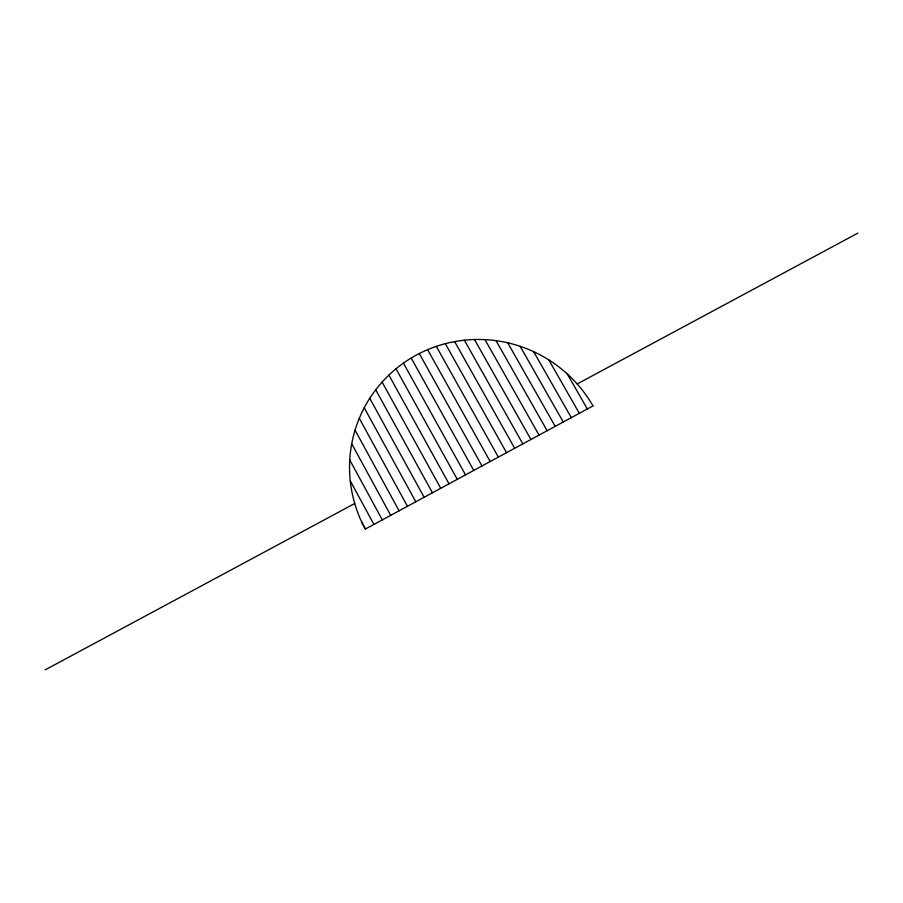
<?xml version="1.0" encoding="UTF-8"?>
<svg xmlns="http://www.w3.org/2000/svg" width="903" height="903" viewBox="0 0 903 903"><rect width="100%" height="100%" fill="white"/><g stroke="black" fill="none" stroke-linecap="round" stroke-linejoin="round"><path stroke-width="1.35" d="M45.15 669.879L354.732 503.502M577.175 383.967L857.85 233.121M567.276 373.955L587.345 408.957M548.776 359.879L579.331 413.303M533.639 351.662L571.306 417.637M520.139 346.3L563.258 421.994M507.7 342.79L555.198 426.351M496.04 340.668L547.128 430.72M484.99 339.63L539.035 435.099M474.459 339.505L530.93 439.479M464.356 340.194L522.814 443.881M454.66 341.594L514.676 448.283M445.314 343.671L506.527 452.685M436.318 346.368L498.354 457.11M427.627 349.664L490.171 461.535M419.263 353.558L481.976 465.971M411.192 358.039L473.759 470.418M403.438 363.108L465.519 474.876M395.999 368.785L457.279 479.335M388.888 375.095L449.017 483.805M382.116 382.082L440.732 488.286M375.716 389.791L432.435 492.778M369.745 398.313L424.128 497.271M364.236 407.761L415.798 501.775M359.292 418.281L407.456 506.29M355.048 430.144L399.092 510.816M351.719 443.779L390.717 515.353M349.754 459.988L382.319 519.891M350.262 480.847L373.91 524.44M361.651 521.923L365.478 529M592.978 405.921L365.264 529.113A130.879 128.982 31.2 0 1 416.43 355.048A130.879 128.982 31.2 0 1 592.978 405.921"/></g></svg>
